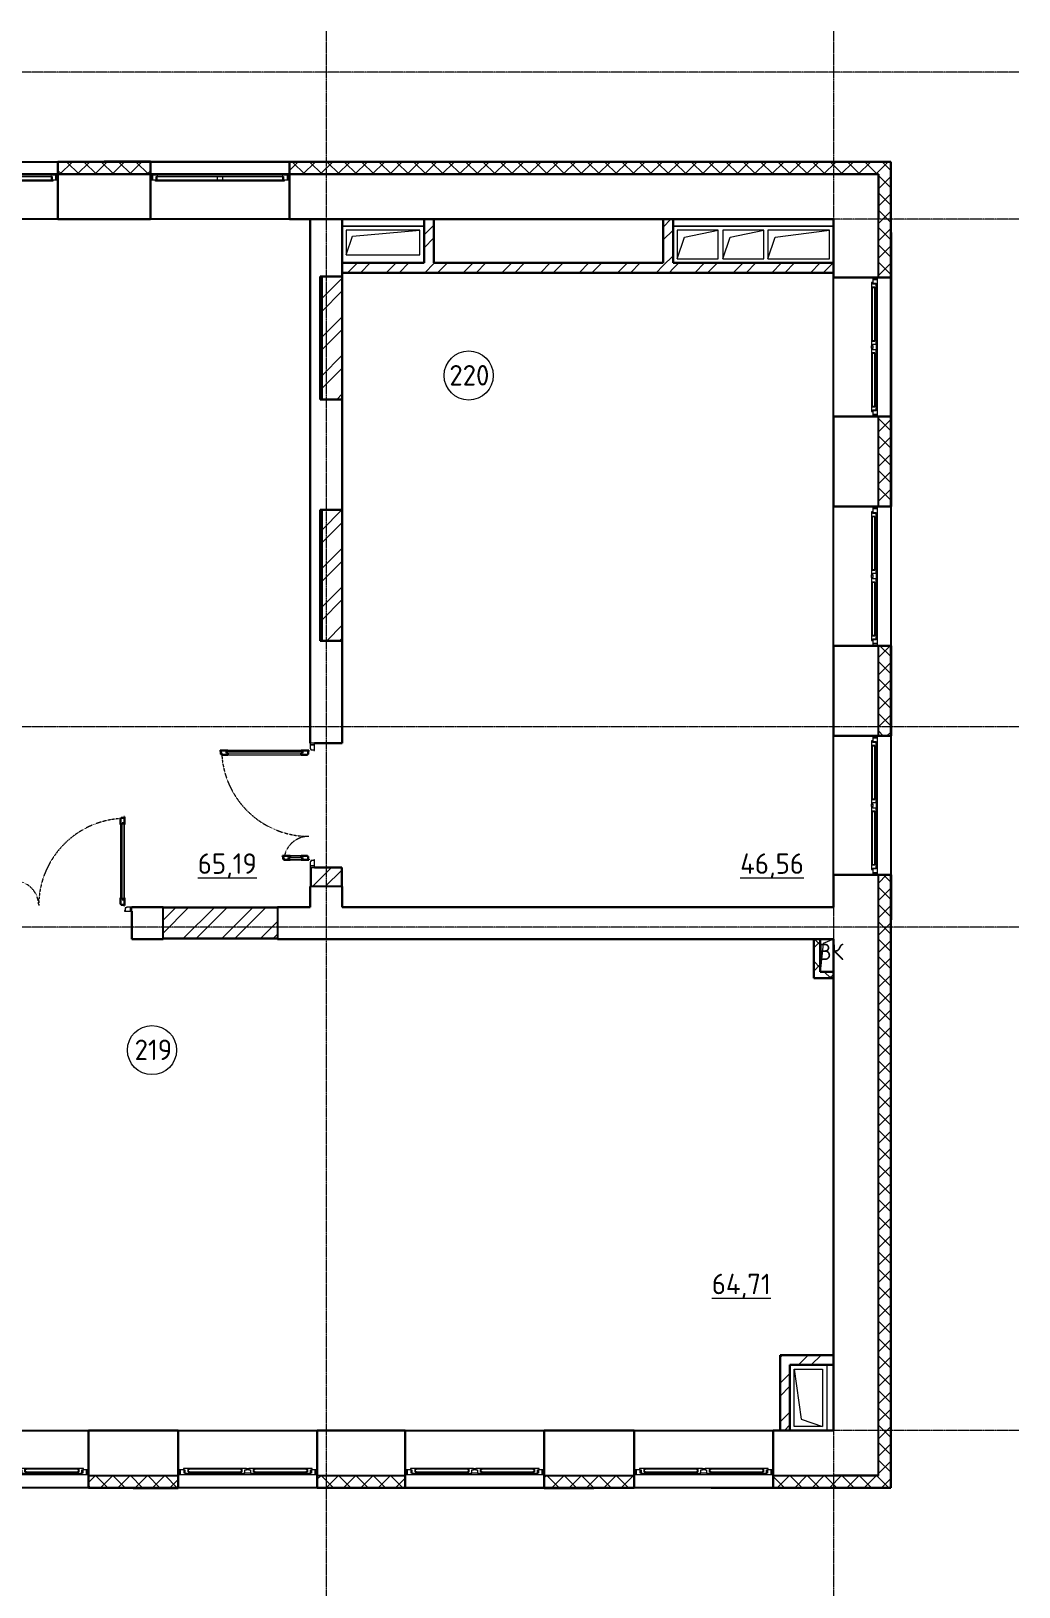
# Model space of a CAD drawing. Header units: millimetres. Extents: x -695119 to 412940, y -249585 to 622758.
# Drawn here: x 115673 to 127749, y 514016 to 533028 of the extents above; entities that cross this region are included whole.
import ezdxf

# ---------------------------------------------------------------- set-up
doc = ezdxf.new("R2010")
doc.units = ezdxf.units.MM
doc.linetypes.add('ADSK_Линия сетки', pattern=[25, 20, -2.5, 0, -2.5])
doc.linetypes.add('ADSK_Штриховая_ш2 п1_5', pattern=[4.5, 3, -1.5])
for name, color, linetype, lineweight in [('Двери', 8, 'Continuous', 9), ('Каркас_Импост', 8, 'Continuous', 9), ('Марки помещений', 8, 'Continuous', 20), ('Монтажный зазор', 8, 'Continuous', 9), ('Окна', 252, 'Continuous', 9), ('Оси', 252, 'Continuous', 9), ('Остекление', 8, 'Continuous', 9), ('Открывание', 8, 'ADSK_Штриховая_ш2 п1_5', 9), ('Панель', 252, 'Continuous', 30), ('Перекрытия', 7, 'Continuous', 18), ('Стены разрез', 7, 'Continuous', 30), ('Стены штриховка', 7, 'Continuous', 9), ('Текстовые примечания', 7, 'Continuous', 9)]:
    doc.layers.add(name, color=color, linetype=linetype, lineweight=lineweight)
doc.layers.add('Стены', color=194, linetype='Continuous')
doc.styles.add('GOST Common_1', font='', dxfattribs={"height": 250})
doc.styles.add('GOST Common_3', font='', dxfattribs={"height": 3.5})
doc.styles.get('GOST Common_1').set_extended_font_data('GOST type B')
doc.styles.get('GOST Common_3').set_extended_font_data('GOST type B')
pattern_1 = [(45, (91217.38, 536167.97), (-235.7317, 235.7317), []), (45, (91374.53, 536167.97), (-235.7317, 235.7317), [])]
pattern_2 = [(0, (91217.38, 536167.97), (406.4, 101.6), [33.528, -271.272, 33.528, -271.272, -1625.6]), (0, (91217.38, 536167.97), (406.4, 101.6), [-609.6, 33.528, -576.072, 33.528, -271.272, -711.2]), (0, (91217.38, 536167.97), (406.4, 101.6), [-1524, 33.528, -169.672, 33.528, -474.472]), (120, (91369.78, 536218.77), (-291.18818, 301.15272), [33.528, -271.272, 33.528, -271.272, -1625.6]), (120, (91369.78, 536218.77), (-291.18818, 301.15272), [-609.6, 33.528, -576.072, 33.528, -271.272, -711.2]), (120, (91369.78, 536218.77), (-291.18818, 301.15272), [-1524, 33.528, -169.672, 33.528, -474.472]), (240, (91420.58, 536421.97), (-115.21182, -402.75272), [33.528, -271.272, 33.528, -271.272, -1625.6]), (240, (91420.58, 536421.97), (-115.21182, -402.75272), [-609.6, 33.528, -576.072, 33.528, -271.272, -711.2]), (240, (91420.58, 536421.97), (-115.21182, -402.75272), [-1524, 33.528, -169.672, 33.528, -474.472])]
pattern_3 = [(45, (91217.38, 536167.97), (-106.066, 106.066), []), (135, (91217.38, 536167.97), (-106.066, -106.066), [])]
pattern_4 = [(45, (91217.38, 536167.97), (-141.4214, 141.4214), []), (135, (91217.38, 536167.97), (-141.4214, -141.4214), [])]

# ---------------------------------------------------------------- blocks, each defined once
blk = doc.blocks.new('BIMLIB_Окно_Двустворчатое_VEKA_СФрамугойСнизу_ГОСТ30674_без линий - Ж_ОК-1_2320х1700-3824232-План 2 этажа смеж')
at = {"layer": 'Каркас_Импост', "lineweight": 18}
for p, q in [((-766, 265), (-825, 265)), ((-825, 265), (-825, 207)), ((-825, 207), (-787, 207)), ((-767, 207), (-787, 207)), ((-787, 207), (-787, 190)), ((-779, 207), (-779, 248)), ((-779, 248), (-767, 248)), ((-767, 248), (-767, 207)), ((-717, 248), (-767, 248)), ((-761, 248), (-766, 265)), ((-731, 190), (-730, 191)), ((-730, 199), (-730, 231)), ((-730, 231), (-712, 231)), ((-712, 199), (-730, 199)), ((-730, 191), (-729, 190)), ((-712, 231), (-717, 248)), ((-714, 190), (-712, 199)), ((-85, 248), (-90, 231)), ((-90, 231), (-72, 231)), ((-72, 199), (-90, 199)), ((-90, 199), (-88, 190)), ((-35, 248), (-85, 248)), ((-73, 190), (-72, 191)), ((-72, 231), (-72, 199)), ((-72, 191), (-71, 190)), ((-35, 207), (-35, 248)), ((-15, 207), (-35, 207)), ((-15, 190), (-15, 207)), ((35, 207), (15, 207)), ((15, 207), (15, 190)), ((35, 248), (35, 207)), ((85, 248), (35, 248)), ((71, 190), (72, 191)), ((72, 199), (72, 231)), ((72, 231), (90, 231)), ((90, 199), (72, 199)), ((72, 191), (73, 190)), ((90, 231), (85, 248)), ((88, 190), (90, 199)), ((717, 248), (712, 231)), ((712, 231), (730, 231)), ((730, 199), (712, 199)), ((712, 199), (714, 190)), ((767, 248), (717, 248)), ((729, 190), (730, 191)), ((730, 231), (730, 199)), ((730, 191), (731, 190)), ((766, 265), (761, 248)), ((825, 265), (766, 265)), ((767, 207), (767, 248)), ((767, 248), (779, 248)), ((787, 207), (767, 207)), ((779, 248), (779, 207)), ((787, 190), (787, 207)), ((787, 207), (825, 207)), ((825, 207), (825, 265)), ((-787, 190), (-731, 190)), ((-729, 190), (-714, 190)), ((-88, 190), (-73, 190)), ((-71, 190), (-15, 190)), ((15, 190), (71, 190)), ((73, 190), (88, 190)), ((714, 190), (729, 190)), ((731, 190), (787, 190))]:
    blk.add_line(p, q, dxfattribs=at)
at = {"layer": 'Каркас_Импост'}
for p, q in [((766, 265), (-766, 265)), ((-85, 248), (-717, 248)), ((-35, 248), (35, 248)), ((-15, 207), (15, 207)), ((717, 248), (85, 248)), ((-731, 190), (-729, 190)), ((-714, 190), (-88, 190)), ((-73, 190), (-71, 190)), ((15, 190), (-15, 190)), ((71, 190), (73, 190)), ((88, 190), (714, 190)), ((729, 190), (731, 190))]:
    blk.add_line(p, q, dxfattribs=at)
at = {"layer": 'Окна'}
for p, q in [((-825, 265), (-850, 265)), ((-850, 207), (-825, 207)), ((-825, 207), (-825, 265)), ((850, 265), (825, 265)), ((825, 265), (825, 207)), ((825, 207), (850, 207))]:
    blk.add_line(p, q, dxfattribs=at)
at = {"layer": 'Остекление'}
for p, q in [((-727, 231), (-730, 231)), ((-730, 231), (-730, 199)), ((-730, 199), (-727, 199)), ((-75, 231), (-727, 231)), ((-727, 231), (-727, 199)), ((-727, 199), (-727, 231)), ((-727, 199), (-75, 199)), ((-75, 199), (-75, 231)), ((-75, 231), (-75, 199)), ((-72, 231), (-75, 231)), ((-75, 199), (-72, 199)), ((-72, 199), (-72, 231)), ((75, 231), (72, 231)), ((72, 231), (72, 199)), ((72, 199), (75, 199)), ((727, 231), (75, 231)), ((75, 231), (75, 199)), ((75, 199), (75, 231)), ((75, 199), (727, 199)), ((727, 199), (727, 231)), ((727, 231), (727, 199)), ((730, 231), (727, 231)), ((727, 199), (730, 199)), ((730, 199), (730, 231))]:
    blk.add_line(p, q, dxfattribs=at)
blk = doc.blocks.new('BIMLIB_Окно_Двустворчатое_VEKA_СФрамугойСнизу_ГОСТ30674_без линий - Ж_ОК-1_2320х1700-V3-План 2 этажа смеж')
at = {"layer": 'Каркас_Импост', "lineweight": 18}
for p, q in [((-766, 265), (-825, 265)), ((-825, 265), (-825, 207)), ((-825, 207), (-787, 207)), ((-779, 207), (-779, 248)), ((-779, 248), (-767, 248)), ((-761, 248), (-766, 265)), ((766, 265), (761, 248)), ((825, 265), (766, 265)), ((767, 248), (779, 248)), ((779, 248), (779, 207)), ((787, 207), (825, 207)), ((825, 207), (825, 265))]:
    blk.add_line(p, q, dxfattribs=at)
at = {"layer": 'Каркас_Импост'}
for p, q in [((-787, 207), (-15, 207)), ((-787, 190), (-787, 207)), ((-767, 248), (-35, 248)), ((-767, 207), (-767, 248)), ((766, 265), (-766, 265)), ((-35, 248), (35, 248)), ((-35, 248), (-35, 207)), ((-15, 207), (15, 207)), ((-15, 207), (-15, 190)), ((15, 207), (787, 207)), ((15, 190), (15, 207)), ((35, 248), (767, 248)), ((35, 207), (35, 248)), ((767, 248), (767, 207)), ((787, 207), (787, 190)), ((-15, 190), (-787, 190)), ((15, 190), (-15, 190)), ((787, 190), (15, 190))]:
    blk.add_line(p, q, dxfattribs=at)
at = {"layer": 'Окна'}
for p, q in [((-825, 265), (-850, 265)), ((-850, 207), (-825, 207)), ((-825, 207), (-825, 265)), ((850, 265), (825, 265)), ((825, 265), (825, 207)), ((825, 207), (850, 207))]:
    blk.add_line(p, q, dxfattribs=at)
blk = doc.blocks.new('Дверь_Alumark_двупольная_S50 - Ш_1_5_Внутр_1520х2350 Л-3571141-План 2 этажа смеж')
at = {"layer": 'Каркас_Импост'}
for p, q in [((-566, 195), (-615, 195)), ((-615, 195), (-615, 145)), ((-566, 187), (-566, 195)), ((816, 195), (816, 187)), ((865, 195), (816, 195)), ((865, 145), (865, 195)), ((-615, 145), (-543, 145)), ((-552, 187), (-566, 187)), ((-552, 153), (-552, 187)), ((-543, 153), (-552, 153)), ((-543, 145), (-543, 153)), ((802, 153), (793, 153)), ((793, 153), (793, 145)), ((793, 145), (865, 145)), ((816, 187), (802, 187)), ((802, 187), (802, 153))]:
    blk.add_line(p, q, dxfattribs=at)
at = {"layer": 'Монтажный зазор'}
for p, q in [((-635, 195), (-635, 145)), ((-615, 195), (-635, 195)), ((-615, 145), (-615, 195)), ((885, 195), (865, 195)), ((865, 195), (865, 145)), ((885, 145), (885, 195)), ((-635, 145), (-615, 145)), ((865, 145), (885, 145))]:
    blk.add_line(p, q, dxfattribs=at)
at = {"layer": 'Остекление'}
for p, q in [((763, 289), (763, 1221)), ((763, 1221), (784, 1221)), ((784, 1221), (784, 289)), ((-534, 461), (-534, 289)), ((-513, 461), (-534, 461)), ((-513, 289), (-513, 461)), ((-534, 289), (-513, 289)), ((784, 289), (763, 289))]:
    blk.add_line(p, q, dxfattribs=at)
at = {"layer": 'Открывание'}
for centre, radius, start, end in [((811, 213), 1066, 90.9675, 180), ((-561, 213), 306, 360, 86.6277)]:
    blk.add_arc(centre, radius, start, end, dxfattribs=at)
at = {"layer": 'Панель'}
for p, q in [((751, 1279), (743, 1279)), ((743, 1279), (743, 1203)), ((743, 1203), (763, 1203)), ((785, 1288), (751, 1288)), ((751, 1288), (751, 1279)), ((763, 1203), (763, 1221)), ((763, 1221), (784, 1221)), ((784, 1221), (784, 1203)), ((784, 1203), (793, 1203)), ((793, 1297), (785, 1297)), ((785, 1297), (785, 1288)), ((793, 1203), (793, 1297)), ((-535, 519), (-543, 519)), ((-543, 519), (-543, 443)), ((-534, 443), (-543, 443)), ((-501, 528), (-535, 528)), ((-535, 528), (-535, 519)), ((-534, 461), (-534, 443)), ((-513, 461), (-534, 461)), ((-513, 443), (-513, 461)), ((-493, 443), (-513, 443)), ((-493, 537), (-501, 537)), ((-501, 537), (-501, 528)), ((-493, 443), (-493, 537)), ((-543, 307), (-543, 213)), ((-534, 307), (-543, 307)), ((-543, 213), (-535, 213)), ((-535, 213), (-535, 222)), ((-535, 222), (-501, 222)), ((-534, 289), (-534, 307)), ((-513, 289), (-534, 289)), ((-513, 307), (-513, 289)), ((-493, 307), (-513, 307)), ((-501, 222), (-501, 231)), ((-501, 231), (-493, 231)), ((-493, 231), (-493, 307)), ((743, 307), (743, 231)), ((743, 307), (763, 307)), ((743, 231), (751, 231)), ((751, 231), (751, 222)), ((751, 222), (785, 222)), ((763, 307), (763, 289)), ((763, 289), (784, 289)), ((784, 307), (793, 307)), ((784, 289), (784, 307)), ((785, 222), (785, 213)), ((785, 213), (793, 213)), ((793, 213), (793, 307))]:
    blk.add_line(p, q, dxfattribs=at)
at = {"layer": 'Панель', "lineweight": 9}
for p, q in [((743, 1203), (743, 307)), ((793, 307), (793, 1203)), ((-543, 443), (-543, 307)), ((-493, 307), (-493, 443))]:
    blk.add_line(p, q, dxfattribs=at)
blk = doc.blocks.new('ADSK_Марка_Помещение_ОдноЗначение_Номер - Номер-462100-План 2 этажа смеж')
at = {"layer": 'Марки помещений'}
blk.add_circle((0, 0), 3, dxfattribs=at)

msp = doc.modelspace()

# ---------------------------------------------------------------- hatches: boundary and pattern name
at = {"layer": 'Стены разрез', "lineweight": 9}
h = msp.add_hatch(dxfattribs=at)
h.set_pattern_fill('FP_4', color=256, style=0, pattern_type=2)
h.set_pattern_definition(pattern_2)
h.paths.add_polyline_path([(116566.401, 531430.241), (117131.401, 531430.241), (117131.401, 531435.241), (116566.401, 531435.241)])
h.paths.add_polyline_path([(110421.401, 531430.241), (110961.401, 531430.241), (110961.401, 531435.241), (110421.401, 531435.241)])
h.paths.add_polyline_path([(99296.401, 531430.241), (99296.401, 531435.241), (98736.401, 531435.241), (98736.401, 531430.241)])
h.paths.add_polyline_path([(96516.401, 531430.241), (96516.401, 531435.241), (95966.401, 531435.241), (95966.401, 531430.241)])
h = msp.add_hatch(dxfattribs=at)
h.set_pattern_fill('FP_7', color=256, style=0, pattern_type=2)
h.set_pattern_definition(pattern_3)
h.paths.add_polyline_path([(118831.401, 531278.241), (126031.401, 531278.241), (126031.401, 531428.241), (118833.401, 531428.241), (118833.401, 531354.241), (118831.401, 531354.241)])
h.paths.add_polyline_path([(107889.858, 531278.241), (108721.401, 531278.241), (108721.401, 531354.241), (108719.401, 531354.241), (108719.401, 531428.241), (107603.813, 531428.241), (107603.813, 531354.241), (107601.813, 531354.241), (107601.813, 531278.241)])
h.paths.add_polyline_path([(110668.371, 531278.241), (111501.401, 531278.241), (111501.401, 531354.241), (111499.401, 531354.241), (111499.401, 531428.241), (110423.401, 531428.241), (110423.401, 531354.241), (110421.401, 531354.241), (110421.401, 531278.241)])
h.paths.add_polyline_path([(105986.401, 531278.241), (105988.401, 531278.241), (105988.401, 531428.241), (105986.401, 531428.241), (105986.401, 531396.487)])
h.paths.add_polyline_path([(113201.401, 531278.241), (114301.401, 531278.241), (114301.401, 531354.241), (114299.401, 531354.241), (114299.401, 531428.241), (113203.401, 531428.241), (113203.401, 531354.241), (113201.401, 531354.241)])
h.paths.add_polyline_path([(117131.401, 531278.241), (117131.401, 531354.241), (117129.401, 531354.241), (117129.401, 531428.241), (116003.401, 531428.241), (116003.401, 531354.241), (116001.401, 531354.241), (116001.401, 531278.241), (116225.398, 531278.241)])
h = msp.add_hatch(dxfattribs=at)
h.set_pattern_fill('FP_4', color=256, style=0, pattern_type=2)
h.set_pattern_definition(pattern_2)
h.paths.add_polyline_path([(107601.813, 531354.241), (107603.813, 531354.241), (107603.813, 531428.241), (108719.401, 531428.241), (108719.401, 531354.241), (108721.401, 531354.241), (108721.401, 531430.241), (107601.813, 531430.241), (107601.813, 531396.487)])
h.paths.add_polyline_path([(114301.401, 531354.241), (114301.401, 531430.241), (113201.401, 531430.241), (113201.401, 531354.241), (113203.401, 531354.241), (113203.401, 531428.241), (114299.401, 531428.241), (114299.401, 531354.241)])
h.paths.add_polyline_path([(116001.401, 531354.241), (116003.401, 531354.241), (116003.401, 531428.241), (117129.401, 531428.241), (117129.401, 531354.241), (117131.401, 531354.241), (117131.401, 531430.241), (116001.401, 531430.241), (116001.401, 531396.487)])
h.paths.add_polyline_path([(110421.401, 531354.241), (110423.401, 531354.241), (110423.401, 531428.241), (111499.401, 531428.241), (111499.401, 531354.241), (111501.401, 531354.241), (111501.401, 531430.241), (110421.401, 531430.241), (110421.401, 531396.487)])
h.paths.add_polyline_path([(118833.401, 531354.241), (118833.401, 531428.241), (126181.401, 531428.241), (126181.401, 531430.241), (118831.401, 531430.241), (118831.401, 531354.241)])
h = msp.add_hatch(dxfattribs=at)
h.set_pattern_fill('FP_7', color=256, style=0, pattern_type=2)
h.set_pattern_definition(pattern_3)
h.paths.add_polyline_path([(126181.401, 515378.241), (126181.401, 522716.241), (126107.401, 522716.241), (126107.401, 522718.241), (126031.401, 522718.241), (126031.401, 515378.241), (126107.401, 515378.241)])
h.paths.add_polyline_path([(126031.401, 524418.241), (126107.401, 524418.241), (126107.401, 524420.241), (126181.401, 524420.241), (126181.401, 525516.241), (126107.401, 525516.241), (126107.401, 525518.241), (126031.401, 525518.241), (126031.401, 524511.65)])
h.paths.add_polyline_path([(126031.401, 527218.241), (126107.401, 527218.241), (126107.401, 527220.241), (126181.401, 527220.241), (126181.401, 528316.241), (126107.401, 528316.241), (126107.401, 528318.241), (126031.401, 528318.241), (126031.401, 527380.332)])
h.paths.add_polyline_path([(126107.401, 530018.241), (126107.401, 530020.241), (126181.401, 530020.241), (126181.401, 531428.241), (126031.401, 531428.241), (126031.401, 530018.241)])
h = msp.add_hatch(dxfattribs=at)
h.set_pattern_fill('FP_4', color=256, style=0, pattern_type=2)
h.set_pattern_definition(pattern_2)
h.paths.add_polyline_path([(126181.401, 515228.241), (126183.401, 515228.241), (126183.401, 522718.241), (126107.401, 522718.241), (126107.401, 522716.241), (126181.401, 522716.241), (126181.401, 515378.241)])
h.paths.add_polyline_path([(126107.401, 524418.241), (126183.401, 524418.241), (126183.401, 525518.241), (126107.401, 525518.241), (126107.401, 525516.241), (126181.401, 525516.241), (126181.401, 524420.241), (126107.401, 524420.241)])
h.paths.add_polyline_path([(126107.401, 527218.241), (126183.401, 527218.241), (126183.401, 528318.241), (126107.401, 528318.241), (126107.401, 528316.241), (126181.401, 528316.241), (126181.401, 527220.241), (126107.401, 527220.241)])
h.paths.add_polyline_path([(126107.401, 530018.241), (126183.401, 530018.241), (126183.401, 531428.241), (126181.401, 531428.241), (126181.401, 530020.241), (126107.401, 530020.241)])
h = msp.add_hatch(dxfattribs=at)
h.set_pattern_fill('FP_1', color=256, style=0, pattern_type=2)
h.set_pattern_definition(pattern_1)
h.paths.add_polyline_path([(120596.401, 530076.241), (120596.401, 530728.241), (120476.401, 530728.241), (120476.401, 530076.241)])
h = msp.add_hatch(dxfattribs=at)
h.set_pattern_fill('FP_1', color=256, style=0, pattern_type=2)
h.set_pattern_definition(pattern_1)
h.paths.add_polyline_path([(123520.961, 530076.241), (123520.961, 530728.241), (123400.961, 530728.241), (123400.961, 530076.241)])
h = msp.add_hatch(dxfattribs=at)
h.set_pattern_fill('FP_1', color=256, style=0, pattern_type=2)
h.set_pattern_definition(pattern_1)
h.paths.add_polyline_path([(119476.401, 530076.241), (120476.401, 530076.241), (120476.401, 530196.241), (119476.401, 530196.241)])
h = msp.add_hatch(dxfattribs=at)
h.set_pattern_fill('FP_1', color=256, style=0, pattern_type=2)
h.set_pattern_definition(pattern_1)
h.paths.add_polyline_path([(120596.401, 530076.241), (123400.961, 530076.241), (123400.961, 530196.241), (120596.401, 530196.241)])
h = msp.add_hatch(dxfattribs=at)
h.set_pattern_fill('FP_1', color=256, style=0, pattern_type=2)
h.set_pattern_definition(pattern_1)
h.paths.add_polyline_path([(124560.938, 530076.241), (125481.401, 530076.241), (125481.401, 530196.241), (123520.961, 530196.241), (123520.961, 530076.241)])
h = msp.add_hatch(dxfattribs=at)
h.set_pattern_fill('FP_1', color=256, style=0, pattern_type=2)
h.set_pattern_definition(pattern_1)
h.paths.add_polyline_path([(119226.401, 528528.241), (119476.401, 528528.241), (119476.401, 530028.241), (119226.401, 530028.241)])
h = msp.add_hatch(dxfattribs=at)
h.set_pattern_fill('FP_4', color=256, style=0, pattern_type=2)
h.set_pattern_definition(pattern_2)
h.paths.add_polyline_path([(126183.401, 522168.241), (126188.401, 522168.241), (126188.401, 522718.241), (126183.401, 522718.241)])
h.paths.add_polyline_path([(126188.401, 527218.241), (126188.401, 527768.241), (126183.401, 527768.241), (126183.401, 527218.241)])
h = msp.add_hatch(dxfattribs=at)
h.set_pattern_fill('FP_1', color=256, style=0, pattern_type=2)
h.set_pattern_definition(pattern_1)
h.paths.add_polyline_path([(119226.401, 525578.241), (119476.401, 525578.241), (119476.401, 527178.241), (119226.401, 527178.241)])
h = msp.add_hatch(dxfattribs=at)
h.set_pattern_fill('FP_4', color=256, style=0, pattern_type=2)
h.set_pattern_definition(pattern_2)
h.paths.add_polyline_path([(126188.401, 524968.241), (126188.401, 525518.241), (126183.401, 525518.241), (126183.401, 524968.241)])
h = msp.add_hatch(dxfattribs=at)
h.set_pattern_fill('FP_1', color=256, style=0, pattern_type=2)
h.set_pattern_definition(pattern_1)
h.paths.add_polyline_path([(119091.401, 522573.241), (119471.401, 522573.241), (119471.401, 522808.241), (119091.401, 522808.241)])
h = msp.add_hatch(dxfattribs=at)
h.set_pattern_fill('FP_1', color=256, style=0, pattern_type=2)
h.set_pattern_definition(pattern_1)
h.paths.add_polyline_path([(117286.401, 521938.241), (118686.401, 521938.241), (118686.401, 522318.241), (117286.401, 522318.241)])
h = msp.add_hatch(dxfattribs=at)
h.set_pattern_fill('FP_3', color=256, style=0, pattern_type=2)
h.set_pattern_definition(pattern_4)
h.paths.add_polyline_path([(125320.339, 521453.241), (125320.339, 521933.241), (125240.339, 521933.241), (125240.339, 521453.241)])
h = msp.add_hatch(dxfattribs=at)
h.set_pattern_fill('FP_3', color=256, style=0, pattern_type=2)
h.set_pattern_definition(pattern_4)
h.paths.add_polyline_path([(125481.401, 521453.241), (125481.401, 521533.241), (125320.339, 521533.241), (125320.339, 521453.241)])
h = msp.add_hatch(dxfattribs=at)
h.set_pattern_fill('FP_1', color=256, style=0, pattern_type=2)
h.set_pattern_definition(pattern_1)
h.paths.add_polyline_path([(124829.401, 515928.241), (124949.401, 515928.241), (124949.401, 516848.241), (124829.401, 516848.241), (124829.401, 516479.341)])
h = msp.add_hatch(dxfattribs=at)
h.set_pattern_fill('FP_1', color=256, style=0, pattern_type=2)
h.set_pattern_definition(pattern_1)
h.paths.add_polyline_path([(124949.401, 516728.241), (125481.401, 516728.241), (125481.401, 516848.241), (124949.401, 516848.241)])
h = msp.add_hatch(dxfattribs=at)
h.set_pattern_fill('FP_4', color=256, style=0, pattern_type=2)
h.set_pattern_definition(pattern_2)
h.paths.add_polyline_path([(60655.131, 515221.241), (60881.401, 515221.241), (60881.401, 515226.241), (60306.401, 515226.241), (60306.401, 515221.241)])
h.paths.add_polyline_path([(69341.401, 515221.241), (69886.401, 515221.241), (69886.401, 515226.241), (69341.401, 515226.241)])
h.paths.add_polyline_path([(75536.401, 515221.241), (75536.401, 515226.241), (74976.401, 515226.241), (74976.401, 515221.241)])
h.paths.add_polyline_path([(80596.401, 515221.241), (81106.401, 515221.241), (81106.401, 515226.241), (80596.401, 515226.241)])
h.paths.add_polyline_path([(83371.401, 515221.241), (83936.401, 515221.241), (83936.401, 515226.241), (83371.401, 515226.241)])
h.paths.add_polyline_path([(105216.401, 515221.241), (105766.401, 515221.241), (105766.401, 515226.241), (105216.401, 515226.241)])
h.paths.add_polyline_path([(114676.401, 515221.241), (114676.401, 515226.241), (114126.401, 515226.241), (114126.401, 515221.241)])
h.paths.add_polyline_path([(116921.401, 515221.241), (117471.401, 515221.241), (117471.401, 515226.241), (116921.401, 515226.241)])
h = msp.add_hatch(dxfattribs=at)
h.set_pattern_fill('FP_7', color=256, style=0, pattern_type=2)
h.set_pattern_definition(pattern_3)
h.paths.add_polyline_path([(123044.401, 515228.241), (123044.401, 515302.241), (123046.401, 515302.241), (123046.401, 515378.241), (121946.401, 515378.241), (121946.401, 515302.241), (121948.401, 515302.241), (121948.401, 515228.241)])
h.paths.add_polyline_path([(124748.401, 515228.241), (126181.401, 515228.241), (126181.401, 515378.241), (124746.401, 515378.241), (124746.401, 515302.241), (124748.401, 515302.241)])
h.paths.add_polyline_path([(103514.401, 515228.241), (103514.401, 515302.241), (103516.401, 515302.241), (103516.401, 515378.241), (102416.401, 515378.241), (102416.401, 515302.241), (102418.401, 515302.241), (102418.401, 515228.241)])
h.paths.add_polyline_path([(110793.401, 515228.241), (111869.401, 515228.241), (111869.401, 515302.241), (111871.401, 515302.241), (111871.401, 515378.241), (110791.401, 515378.241), (110791.401, 515302.241), (110793.401, 515302.241)])
h.paths.add_polyline_path([(117469.401, 515228.241), (117469.401, 515302.241), (117471.401, 515302.241), (117471.401, 515378.241), (116376.401, 515378.241), (116376.401, 515302.241), (116378.401, 515302.241), (116378.401, 515228.241)])
h.paths.add_polyline_path([(105218.401, 515228.241), (106314.401, 515228.241), (106314.401, 515302.241), (106316.401, 515302.241), (106316.401, 515378.241), (105216.401, 515378.241), (105216.401, 515302.241), (105218.401, 515302.241)])
h.paths.add_polyline_path([(120244.401, 515228.241), (120244.401, 515302.241), (120246.401, 515302.241), (120246.401, 515378.241), (119171.401, 515378.241), (119171.401, 515302.241), (119173.401, 515302.241), (119173.401, 515228.241)])
h.paths.add_polyline_path([(100714.401, 515228.241), (100714.401, 515302.241), (100716.401, 515302.241), (100716.401, 515378.241), (99636.401, 515378.241), (99636.401, 515302.241), (99638.401, 515302.241), (99638.401, 515228.241)])
h.paths.add_polyline_path([(108018.401, 515228.241), (109089.401, 515228.241), (109089.401, 515302.241), (109091.401, 515302.241), (109091.401, 515378.241), (108016.401, 515378.241), (108016.401, 515302.241), (108018.401, 515302.241)])
h.paths.add_polyline_path([(114674.401, 515228.241), (114674.401, 515302.241), (114676.401, 515302.241), (114676.401, 515378.241), (113571.401, 515378.241), (113571.401, 515302.241), (113573.401, 515302.241), (113573.401, 515228.241)])
h.paths.add_polyline_path([(97906.848, 515228.241), (97934.401, 515228.241), (97934.401, 515302.241), (97936.401, 515302.241), (97936.401, 515378.241), (97906.848, 515378.241), (97906.848, 515302.241)])
h = msp.add_hatch(dxfattribs=at)
h.set_pattern_fill('FP_4', color=256, style=0, pattern_type=2)
h.set_pattern_definition(pattern_2)
h.paths.add_polyline_path([(126181.401, 515226.241), (126181.401, 515228.241), (124748.401, 515228.241), (124748.401, 515302.241), (124746.401, 515302.241), (124746.401, 515226.241), (125950.194, 515226.241)])
h.paths.add_polyline_path([(120246.401, 515226.241), (120246.401, 515302.241), (120244.401, 515302.241), (120244.401, 515228.241), (119173.401, 515228.241), (119173.401, 515302.241), (119171.401, 515302.241), (119171.401, 515226.241)])
h.paths.add_polyline_path([(117471.401, 515226.241), (117471.401, 515302.241), (117469.401, 515302.241), (117469.401, 515228.241), (116378.401, 515228.241), (116378.401, 515302.241), (116376.401, 515302.241), (116376.401, 515226.241)])
h.paths.add_polyline_path([(113571.401, 515226.241), (114676.401, 515226.241), (114676.401, 515302.241), (114674.401, 515302.241), (114674.401, 515228.241), (113573.401, 515228.241), (113573.401, 515302.241), (113571.401, 515302.241)])
h.paths.add_polyline_path([(121946.401, 515226.241), (123046.401, 515226.241), (123046.401, 515302.241), (123044.401, 515302.241), (123044.401, 515228.241), (121948.401, 515228.241), (121948.401, 515302.241), (121946.401, 515302.241)])
h.paths.add_polyline_path([(111871.401, 515226.241), (111871.401, 515302.241), (111869.401, 515302.241), (111869.401, 515228.241), (110793.401, 515228.241), (110793.401, 515302.241), (110791.401, 515302.241), (110791.401, 515226.241)])
h.paths.add_polyline_path([(109091.401, 515226.241), (109091.401, 515302.241), (109089.401, 515302.241), (109089.401, 515228.241), (108018.401, 515228.241), (108018.401, 515302.241), (108016.401, 515302.241), (108016.401, 515226.241)])
h.paths.add_polyline_path([(106316.401, 515226.241), (106316.401, 515302.241), (106314.401, 515302.241), (106314.401, 515228.241), (105218.401, 515228.241), (105218.401, 515302.241), (105216.401, 515302.241), (105216.401, 515226.241)])
h.paths.add_polyline_path([(97936.401, 515226.241), (97936.401, 515302.241), (97934.401, 515302.241), (97934.401, 515228.241), (97906.848, 515228.241), (97906.848, 515226.241)])
h.paths.add_polyline_path([(103516.401, 515226.241), (103516.401, 515302.241), (103514.401, 515302.241), (103514.401, 515228.241), (102418.401, 515228.241), (102418.401, 515302.241), (102416.401, 515302.241), (102416.401, 515226.241)])
h.paths.add_polyline_path([(100716.401, 515226.241), (100716.401, 515302.241), (100714.401, 515302.241), (100714.401, 515228.241), (99638.401, 515228.241), (99638.401, 515302.241), (99636.401, 515302.241), (99636.401, 515226.241)])
h = msp.add_hatch(dxfattribs=at)
h.set_pattern_fill('FP_4', color=256, style=0, pattern_type=2)
h.set_pattern_definition(pattern_2)
h.paths.add_polyline_path([(108016.401, 515221.241), (108553.901, 515221.241), (108553.901, 515226.241), (108016.401, 515226.241)])
h.paths.add_polyline_path([(122551.408, 515221.241), (122551.408, 515226.241), (121946.401, 515226.241), (121946.401, 515221.241)])

# ---------------------------------------------------------------- linework, layer by layer
at = {"lineweight": 18}
for p, q in [((120476.401, 530646.241), (119476.401, 530646.241)), ((125481.401, 530646.241), (123521.401, 530646.241)), ((123521.401, 530646.241), (123521.401, 530196.241)), ((120426.401, 530596.241), (119526.401, 530596.241)), ((119526.401, 530596.241), (119526.401, 530296.241)), ((119526.401, 530296.241), (119601.401, 530521.241)), ((119601.401, 530521.241), (120426.401, 530596.241)), ((120426.401, 530296.241), (120426.401, 530596.241)), ((124071.401, 530596.241), (123571.401, 530596.241)), ((123571.401, 530596.241), (123571.401, 530246.241)), ((123571.401, 530246.241), (123658.901, 530508.741)), ((123658.901, 530508.741), (124071.401, 530596.241)), ((124071.401, 530246.241), (124071.401, 530596.241)), ((124631.401, 530596.241), (124131.401, 530596.241)), ((124131.401, 530596.241), (124131.401, 530246.241)), ((124131.401, 530246.241), (124218.901, 530508.741)), ((124218.901, 530508.741), (124631.401, 530596.241)), ((124631.401, 530246.241), (124631.401, 530596.241)), ((125431.401, 530596.241), (124681.401, 530596.241)), ((124681.401, 530596.241), (124681.401, 530246.241)), ((124681.401, 530246.241), (124768.901, 530508.741)), ((124768.901, 530508.741), (125431.401, 530596.241)), ((125431.401, 530246.241), (125431.401, 530596.241)), ((119526.401, 530296.241), (120426.401, 530296.241)), ((123571.401, 530246.241), (124071.401, 530246.241)), ((124131.401, 530246.241), (124631.401, 530246.241)), ((124681.401, 530246.241), (125431.401, 530246.241)), ((125354.759, 521878.707), (125320.339, 521533.241)), ((125481.401, 521933.241), (125354.759, 521878.707)), ((124999.401, 515978.241), (124999.401, 516678.241)), ((124999.401, 516678.241), (125349.401, 516678.241)), ((124999.401, 516678.241), (125086.901, 516065.741)), ((125349.401, 516678.241), (125349.401, 515978.241)), ((125399.401, 516728.241), (125399.401, 515928.241)), ((125086.901, 516065.741), (125349.401, 515978.241)), ((125349.401, 515978.241), (124999.401, 515978.241))]:
    msp.add_line(p, q, dxfattribs=at)
at = {"layer": 'Оси', "linetype": 'ADSK_Линия сетки'}
for p, q in [((119281.401, 533028.241), (119281.401, 503632.555)), ((125481.401, 533028.241), (125481.401, 503632.555)), ((127748.695, 532528.241), (50771.339, 532528.241)), ((127748.695, 530728.241), (50771.339, 530728.241)), ((127748.695, 524528.241), (50771.339, 524528.241)), ((127748.695, 522078.241), (50771.339, 522078.241)), ((127748.695, 515928.241), (50809.123, 515928.241))]:
    msp.add_line(p, q, dxfattribs=at)
at = {"layer": 'Перекрытия', "color": 49, "true_color": 0x464646}
for p, q in [((119476.401, 530646.241), (120476.401, 530646.241)), ((123521.401, 530196.241), (123521.401, 530646.241)), ((123521.401, 530646.241), (125481.401, 530646.241)), ((125399.401, 516728.241), (125399.401, 515928.241))]:
    msp.add_line(p, q, dxfattribs=at)
at = {"layer": 'Стены'}
for p, q in [((114301.401, 531430.241), (116001.401, 531430.241)), ((116001.401, 531435.241), (116566.401, 531435.241)), ((116001.401, 531430.241), (116001.401, 531435.241)), ((117131.401, 531435.241), (119396.401, 531435.241)), ((117131.401, 531430.241), (118831.401, 531430.241)), ((118831.401, 531435.241), (118831.401, 531430.241)), ((119396.401, 531430.241), (119396.401, 531435.241)), ((114301.401, 531278.241), (116001.401, 531278.241)), ((116001.401, 531278.241), (114301.401, 531278.241)), ((117131.401, 531278.241), (118831.401, 531278.241)), ((118831.401, 531278.241), (117131.401, 531278.241)), ((116001.401, 530728.241), (114301.401, 530728.241)), ((118831.401, 530728.241), (117131.401, 530728.241)), ((126031.401, 530018.241), (126031.401, 530728.241)), ((126183.401, 530568.241), (126188.401, 530568.241)), ((126188.401, 530568.241), (126188.401, 527768.241)), ((125481.401, 528318.241), (125481.401, 530018.241)), ((126183.401, 528318.241), (126183.401, 530018.241)), ((126188.401, 530018.241), (126183.401, 530018.241)), ((126031.401, 527218.241), (126031.401, 528318.241)), ((126183.401, 528318.241), (126188.401, 528318.241)), ((126188.401, 527769.727), (126183.401, 527769.727)), ((125481.401, 525518.241), (125481.401, 527218.241)), ((126183.401, 527218.241), (126183.401, 525518.241)), ((126031.401, 524418.241), (126031.401, 525518.241)), ((126188.401, 524968.241), (126188.401, 524418.241)), ((125481.401, 522718.241), (125481.401, 524418.241)), ((126188.401, 524418.241), (126183.401, 524418.241)), ((126183.401, 524418.241), (126183.401, 522718.241)), ((126031.401, 515378.241), (126031.401, 522718.241)), ((119471.401, 522573.241), (119091.401, 522573.241)), ((117286.401, 521938.241), (117286.401, 522318.241)), ((118686.401, 522318.241), (118686.401, 521938.241)), ((114676.401, 515928.241), (116376.401, 515928.241)), ((117471.401, 515928.241), (119171.401, 515928.241)), ((120246.401, 515928.241), (121946.401, 515928.241)), ((123046.401, 515928.241), (124746.401, 515928.241)), ((116376.401, 515226.241), (114676.401, 515226.241)), ((116376.401, 515378.241), (117471.401, 515378.241)), ((116376.401, 515221.241), (116376.401, 515226.241)), ((116921.401, 515221.241), (116376.401, 515221.241)), ((119171.401, 515226.241), (117471.401, 515226.241)), ((119171.401, 515378.241), (120246.401, 515378.241)), ((119171.401, 515226.241), (119171.401, 515221.241)), ((119706.401, 515221.241), (119171.401, 515221.241)), ((119706.401, 515221.241), (119706.401, 515226.241)), ((119726.401, 515221.241), (119726.401, 515226.241)), ((121946.401, 515221.241), (119726.401, 515221.241)), ((121946.401, 515226.241), (120246.401, 515226.241)), ((121946.401, 515378.241), (123046.401, 515378.241)), ((124746.401, 515226.241), (123046.401, 515226.241)), ((123985.901, 515221.241), (123985.901, 515226.241)), ((125285.901, 515221.241), (123985.901, 515221.241)), ((124746.401, 515378.241), (125481.401, 515378.241)), ((125285.901, 515221.241), (125285.901, 515226.241)), ((125485.901, 515221.241), (125485.901, 515226.241)), ((125885.901, 515221.241), (125485.901, 515221.241)), ((125885.901, 515226.241), (125885.901, 515221.241))]:
    msp.add_line(p, q, dxfattribs=at)
at = {"layer": 'Стены разрез'}
for p, q in [((117131.401, 531430.241), (116001.401, 531430.241)), ((116001.401, 531430.241), (116001.401, 531278.241)), ((117131.401, 531435.241), (116566.401, 531435.241)), ((116566.401, 531435.241), (116566.401, 531430.241)), ((117131.401, 531278.241), (117131.401, 531435.241)), ((126183.401, 531430.241), (118831.401, 531430.241)), ((118831.401, 531430.241), (118831.401, 531278.241)), ((126183.401, 530018.241), (126183.401, 531430.241)), ((117131.401, 531278.241), (116001.401, 531278.241)), ((116001.401, 531278.241), (116001.401, 530728.241)), ((116001.401, 531278.241), (117131.401, 531278.241)), ((117131.401, 530728.241), (117131.401, 531278.241)), ((126031.401, 531278.241), (118831.401, 531278.241)), ((118831.401, 531278.241), (118831.401, 530728.241)), ((118831.401, 531278.241), (126031.401, 531278.241)), ((126031.401, 531278.241), (126031.401, 530728.241)), ((116001.401, 530728.241), (117131.401, 530728.241)), ((118831.401, 530728.241), (125481.401, 530728.241)), ((119086.401, 530728.241), (119086.401, 524328.241)), ((119476.401, 524328.241), (119476.401, 530728.241)), ((120476.401, 530728.241), (120476.401, 530196.241)), ((120596.401, 530196.241), (120596.401, 530728.241)), ((123400.961, 530728.241), (123400.961, 530196.241)), ((123520.961, 530196.241), (123520.961, 530728.241)), ((125481.401, 530728.241), (125481.401, 530018.241)), ((120476.401, 530196.241), (119476.401, 530196.241)), ((119476.401, 530076.241), (125481.401, 530076.241)), ((123400.961, 530196.241), (120596.401, 530196.241)), ((125481.401, 530196.241), (123520.961, 530196.241)), ((119206.401, 530028.241), (119476.401, 530028.241)), ((119206.401, 528528.241), (119206.401, 530028.241)), ((119226.401, 530028.241), (119226.401, 528528.241)), ((125481.401, 530018.241), (126183.401, 530018.241)), ((119476.401, 528528.241), (119206.401, 528528.241)), ((125481.401, 528318.241), (125481.401, 527218.241)), ((126183.401, 528318.241), (125481.401, 528318.241)), ((126183.401, 527218.241), (126183.401, 528318.241)), ((126188.401, 527768.241), (126183.401, 527768.241)), ((126188.401, 527218.241), (126188.401, 527768.241)), ((125481.401, 527218.241), (126188.401, 527218.241)), ((119206.401, 527178.241), (119476.401, 527178.241)), ((119206.401, 525578.241), (119206.401, 527178.241)), ((119226.401, 527178.241), (119226.401, 525578.241)), ((119476.401, 525578.241), (119206.401, 525578.241)), ((125481.401, 525518.241), (125481.401, 524418.241)), ((126188.401, 525518.241), (125481.401, 525518.241)), ((126183.401, 524418.241), (126183.401, 525518.241)), ((126188.401, 524968.241), (126188.401, 525518.241)), ((126183.401, 524968.241), (126188.401, 524968.241)), ((125481.401, 524418.241), (126183.401, 524418.241)), ((119136.401, 524328.241), (119476.401, 524328.241)), ((119091.401, 522808.241), (119091.401, 522573.241)), ((119471.401, 522808.241), (119136.401, 522808.241)), ((119471.401, 522573.241), (119471.401, 522808.241)), ((125481.401, 522718.241), (125481.401, 522323.241)), ((126183.401, 522718.241), (125481.401, 522718.241)), ((126183.401, 522718.241), (126183.401, 522168.241)), ((126188.401, 522718.241), (126183.401, 522718.241)), ((126183.401, 515226.241), (126183.401, 522718.241)), ((126188.401, 522168.241), (126188.401, 522718.241)), ((119091.401, 522573.241), (119086.401, 522573.241)), ((119086.401, 522573.241), (119086.401, 522323.241)), ((119476.401, 522573.241), (119471.401, 522573.241)), ((119476.401, 522323.241), (119476.401, 522573.241)), ((117286.401, 522323.241), (116906.401, 522323.241)), ((116906.401, 522273.241), (116906.401, 521933.241)), ((117286.401, 522318.241), (117286.401, 522323.241)), ((118686.401, 522318.241), (117286.401, 522318.241)), ((119086.401, 522323.241), (118686.401, 522323.241)), ((118686.401, 522323.241), (118686.401, 522318.241)), ((125481.401, 522323.241), (119476.401, 522323.241)), ((126183.401, 522168.241), (126188.401, 522168.241)), ((116906.401, 521933.241), (117286.401, 521933.241)), ((117286.401, 521933.241), (117286.401, 521938.241)), ((117286.401, 521938.241), (118686.401, 521938.241)), ((118686.401, 521938.241), (118686.401, 521933.241)), ((118686.401, 521933.241), (125481.401, 521933.241)), ((125240.339, 521933.241), (125240.339, 521453.241)), ((125320.339, 521533.241), (125320.339, 521933.241)), ((125481.401, 521933.241), (125481.401, 515928.241)), ((125481.401, 521533.241), (125320.339, 521533.241)), ((125240.339, 521453.241), (125481.401, 521453.241)), ((124829.401, 516848.241), (124829.401, 515928.241)), ((125481.401, 516848.241), (124829.401, 516848.241)), ((124949.401, 515928.241), (124949.401, 516728.241)), ((124949.401, 516728.241), (125481.401, 516728.241)), ((117471.401, 515928.241), (116376.401, 515928.241)), ((116376.401, 515928.241), (116376.401, 515226.241)), ((117471.401, 515221.241), (117471.401, 515928.241)), ((120246.401, 515928.241), (119171.401, 515928.241)), ((119171.401, 515928.241), (119171.401, 515226.241)), ((120246.401, 515226.241), (120246.401, 515928.241)), ((123046.401, 515928.241), (121946.401, 515928.241)), ((121946.401, 515928.241), (121946.401, 515221.241)), ((123046.401, 515226.241), (123046.401, 515928.241)), ((125481.401, 515928.241), (124746.401, 515928.241)), ((124746.401, 515928.241), (124746.401, 515226.241)), ((116376.401, 515226.241), (117471.401, 515226.241)), ((117471.401, 515226.241), (116921.401, 515226.241)), ((116921.401, 515226.241), (116921.401, 515221.241)), ((116921.401, 515221.241), (117471.401, 515221.241)), ((119171.401, 515226.241), (120246.401, 515226.241)), ((122551.408, 515226.241), (121946.401, 515226.241)), ((121946.401, 515226.241), (123046.401, 515226.241)), ((121946.401, 515221.241), (122551.408, 515221.241)), ((122551.408, 515221.241), (122551.408, 515226.241)), ((124746.401, 515226.241), (126183.401, 515226.241)), ((125481.401, 515378.241), (126031.401, 515378.241))]:
    msp.add_line(p, q, dxfattribs=at)
at = {"layer": 'Стены штриховка'}
for p, q in [((117129.401, 531428.241), (116003.401, 531428.241)), ((116003.401, 531428.241), (116003.401, 531354.241)), ((117129.401, 531354.241), (117129.401, 531428.241)), ((126183.401, 531428.241), (118833.401, 531428.241)), ((118833.401, 531428.241), (118833.401, 531354.241)), ((126181.401, 530020.241), (126181.401, 531430.241)), ((116001.401, 531354.241), (116003.401, 531354.241)), ((117129.401, 531354.241), (117131.401, 531354.241)), ((118831.401, 531354.241), (118833.401, 531354.241)), ((126107.401, 530020.241), (126107.401, 530018.241)), ((126107.401, 530020.241), (126181.401, 530020.241)), ((126107.401, 528318.241), (126107.401, 528316.241)), ((126181.401, 528316.241), (126107.401, 528316.241)), ((126181.401, 527220.241), (126181.401, 528316.241)), ((126107.401, 527220.241), (126107.401, 527218.241)), ((126107.401, 527220.241), (126181.401, 527220.241)), ((126107.401, 525518.241), (126107.401, 525516.241)), ((126181.401, 525516.241), (126107.401, 525516.241)), ((126181.401, 524420.241), (126181.401, 525516.241)), ((126107.401, 524420.241), (126107.401, 524418.241)), ((126107.401, 524420.241), (126181.401, 524420.241)), ((126107.401, 522718.241), (126107.401, 522716.241)), ((126181.401, 522716.241), (126107.401, 522716.241)), ((126181.401, 515226.241), (126181.401, 522716.241)), ((116378.401, 515302.241), (116376.401, 515302.241)), ((116378.401, 515302.241), (116378.401, 515228.241)), ((116378.401, 515228.241), (117469.401, 515228.241)), ((117471.401, 515302.241), (117469.401, 515302.241)), ((117469.401, 515228.241), (117469.401, 515302.241)), ((119173.401, 515302.241), (119171.401, 515302.241)), ((119173.401, 515302.241), (119173.401, 515228.241)), ((119173.401, 515228.241), (120244.401, 515228.241)), ((120246.401, 515302.241), (120244.401, 515302.241)), ((120244.401, 515228.241), (120244.401, 515302.241)), ((121948.401, 515302.241), (121946.401, 515302.241)), ((121948.401, 515302.241), (121948.401, 515228.241)), ((121948.401, 515228.241), (123044.401, 515228.241)), ((123046.401, 515302.241), (123044.401, 515302.241)), ((123044.401, 515228.241), (123044.401, 515302.241)), ((124748.401, 515302.241), (124746.401, 515302.241)), ((124748.401, 515302.241), (124748.401, 515228.241)), ((124748.401, 515228.241), (126183.401, 515228.241))]:
    msp.add_line(p, q, dxfattribs=at)

# ---------------------------------------------------------------- block references
at = {"layer": 'Двери', "rotation": 90}
msp.add_blockref('Дверь_Alumark_двупольная_S50 - Ш_1_5_Внутр_1520х2350 Л-3571141-План 2 этажа смеж', (119281.401, 523443.241), dxfattribs=at)
at = {"layer": 'Двери'}
msp.add_blockref('Дверь_Alumark_двупольная_S50 - Ш_1_5_Внутр_1520х2350 Л-3571141-План 2 этажа смеж', (116021.401, 522128.241), dxfattribs=at)
at = {"layer": 'Марки помещений', "xscale": 99.99999999999993, "yscale": 99.99999999999993, "zscale": 99.99999999999993}
for p in [(121022.644, 528819.633), (117151.092, 520576.609)]:
    msp.add_blockref('ADSK_Марка_Помещение_ОдноЗначение_Номер - Номер-462100-План 2 этажа смеж', p, dxfattribs=at)
at = {"layer": 'Окна'}
for p in [(115151.401, 531003.241), (117981.401, 531003.241)]:
    msp.add_blockref('BIMLIB_Окно_Двустворчатое_VEKA_СФрамугойСнизу_ГОСТ30674_без линий - Ж_ОК-1_2320х1700-V3-План 2 этажа смеж', p, dxfattribs=at)
for p, rotation in [((125756.401, 529168.241), 269.9999999999999), ((125756.401, 526368.241), 269.9999999999999), ((125756.401, 523568.241), 269.9999999999999), ((115526.401, 515653.241), 180), ((118321.401, 515653.241), 180), ((121096.401, 515653.241), 180), ((123896.401, 515653.241), 180)]:
    msp.add_blockref('BIMLIB_Окно_Двустворчатое_VEKA_СФрамугойСнизу_ГОСТ30674_без линий - Ж_ОК-1_2320х1700-3824232-План 2 этажа смеж', p, dxfattribs=dict(at, rotation=rotation))

# ---------------------------------------------------------------- texts
at = {"layer": 'Марки помещений', "lineweight": 9, "char_height": 250, "attachment_point": 1, "style": 'GOST Common_1'}
for s, insert, width in [('220', (120786.387, 528947.358), 584.43019), ('\\L65,19', (117710.395, 522979.916), 815.31619), ('\\L46,56', (124341.698, 522979.916), 894.68325), ('219', (116938.685, 520704.334), 526.70869), ('\\L64,71', (123994.937, 517843.245), 836.96175)]:
    msp.add_mtext(s, dxfattribs=dict(at, insert=insert, width=width))
at = {"layer": 'Текстовые примечания', "insert": (125296.707, 521877.246), "char_height": 200, "width": 360.75937, "attachment_point": 1, "style": 'GOST Common_3'}
msp.add_mtext('ВК', dxfattribs=at)

doc.saveas('drawing.dxf')
